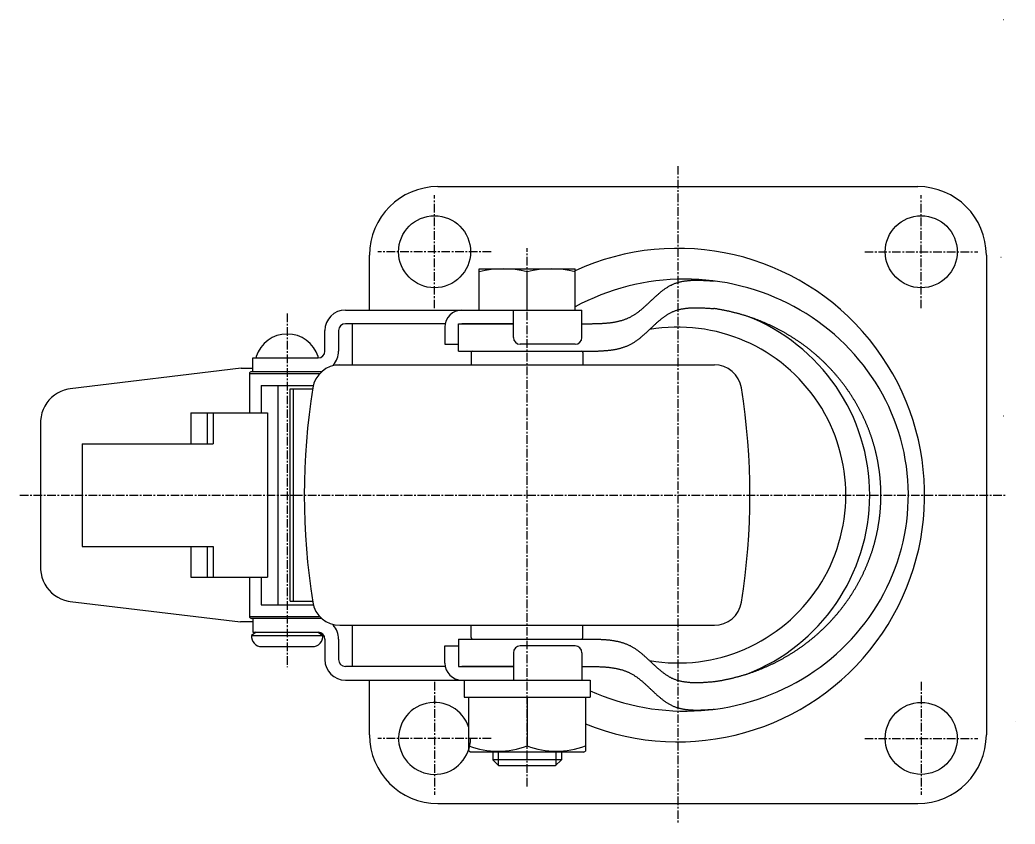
# Model space of a CAD drawing. Extents: x -2859 to -2594, y -90 to 307.
# Drawn here: x -2739.7 to -2594.5, y -90.5 to 26.9 of the extents above; entities that cross this region are included whole.
import ezdxf

# ---------------------------------------------------------------- set-up
doc = ezdxf.new("R2010")
doc.units = 0
doc.linetypes.add('CENTER', pattern=[2, 1.25, -0.25, 0.25, -0.25])
doc.layers.get('0').update_dxf_attribs({"linetype": 'CONTINUOUS'})
doc.layers.add('CENTER', color=1, linetype='CENTER')

msp = doc.modelspace()

# ---------------------------------------------------------------- linework, layer by layer
at = {"color": 7, "linetype": 'CONTINUOUS'}
for p, q in [((-2678.66, 2.55), (-2608.66, 2.55)), ((-2688.66, -15.45), (-2688.66, -7.45)), ((-2598.66, -7.45), (-2598.66, -77.45)), ((-2672.66, -9.45), (-2658.66, -9.45)), ((-2672.66, -9.45), (-2658.66, -9.45)), ((-2672.66, -15.45), (-2672.66, -9.45)), ((-2665.66, -15.45), (-2665.66, -9.89)), ((-2658.66, -15.45), (-2658.66, -9.45)), ((-2692.16, -15.45), (-2657.66, -15.45)), ((-2667.66, -19.45), (-2667.66, -15.45)), ((-2657.66, -19.45), (-2657.66, -15.45)), ((-2695.16, -21.45), (-2695.16, -18.45)), ((-2693.16, -18.45), (-2693.16, -21.45)), ((-2677.61, -17.45), (-2692.16, -17.45)), ((-2691.16, -17.45), (-2691.16, -23.45)), ((-2677.66, -17.95), (-2677.66, -20.45)), ((-2675.66, -17.45), (-2667.66, -17.45)), ((-2675.66, -21.45), (-2675.66, -17.45)), ((-2675.66, -20.45), (-2675.66, -17.95)), ((-2667.66, -17.45), (-2675.16, -17.45)), ((-2657.66, -17.45), (-2657.07, -17.45)), ((-2677.66, -20.45), (-2675.66, -20.45)), ((-2675.66, -21.45), (-2657.07, -21.45)), ((-2673.81, -21.65), (-2673.81, -23.45)), ((-2658.66, -20.45), (-2666.66, -20.45)), ((-2657.51, -21.65), (-2657.51, -23.45)), ((-2705.66, -24.45), (-2705.66, -22.45)), ((-2705.66, -22.45), (-2696.16, -22.45)), ((-2705.16, -22.25), (-2705.16, -22.45)), ((-2696.16, -22.45), (-2696.16, -22.25)), ((-2707.37, -23.95), (-2732.3, -26.94)), ((-2707.37, -23.95), (-2707.36, -23.95)), ((-2707.36, -23.95), (-2705.66, -23.95)), ((-2695.63, -24.45), (-2705.86, -24.45)), ((-2693.59, -23.45), (-2683.16, -23.45)), ((-2692.98, -23.45), (-2638.34, -23.45)), ((-2706.16, -24.75), (-2706.16, -30.45)), ((-2695.94, -24.75), (-2706.16, -24.75)), ((-2704.47, -26.45), (-2704.47, -30.45)), ((-2704.47, -26.45), (-2702.04, -26.45)), ((-2702.04, -26.45), (-2702.04, -58.45)), ((-2702.04, -26.45), (-2696.86, -26.45)), ((-2700.24, -57.95), (-2700.24, -26.95)), ((-2700.24, -26.95), (-2696.95, -26.95)), ((-2699.72, -57.95), (-2699.72, -26.95)), ((-2714.71, -30.45), (-2714.71, -34.95)), ((-2714.71, -30.45), (-2712.34, -30.45)), ((-2712.34, -30.45), (-2712.34, -34.95)), ((-2712.34, -30.45), (-2711.44, -30.45)), ((-2711.44, -30.45), (-2703.53, -30.45)), ((-2711.44, -30.45), (-2711.44, -34.95)), ((-2703.53, -30.45), (-2703.53, -54.45)), ((-2736.65, -31.9), (-2736.65, -53)), ((-2730.55, -34.95), (-2711.44, -34.95)), ((-2730.55, -34.95), (-2730.55, -49.95)), ((-2730.55, -49.95), (-2711.44, -49.95)), ((-2714.71, -49.95), (-2714.71, -54.45)), ((-2712.34, -49.95), (-2712.34, -54.45)), ((-2711.44, -49.95), (-2711.44, -54.45)), ((-2714.71, -54.45), (-2712.34, -54.45)), ((-2712.34, -54.45), (-2711.44, -54.45)), ((-2711.44, -54.45), (-2703.53, -54.45)), ((-2706.16, -54.45), (-2706.16, -60.15)), ((-2704.47, -54.45), (-2704.47, -58.45)), ((-2732.3, -57.97), (-2707.49, -60.94)), ((-2700.24, -57.95), (-2696.95, -57.95)), ((-2704.47, -58.45), (-2702.04, -58.45)), ((-2702.04, -58.45), (-2696.86, -58.45)), ((-2707.48, -60.94), (-2707.49, -60.94)), ((-2705.66, -60.95), (-2707.25, -60.95)), ((-2706.16, -60.15), (-2695.94, -60.15)), ((-2695.63, -60.45), (-2705.86, -60.45)), ((-2705.66, -60.45), (-2705.66, -62.45)), ((-2692.98, -61.45), (-2638.34, -61.45)), ((-2691.16, -61.45), (-2691.16, -67.45)), ((-2673.81, -63.25), (-2673.81, -61.45)), ((-2657.51, -63.25), (-2657.51, -61.45)), ((-2705.16, -62.45), (-2705.86, -62.95)), ((-2705.86, -62.95), (-2695.46, -62.95)), ((-2705.66, -62.45), (-2696.16, -62.45)), ((-2696.16, -62.45), (-2695.46, -62.95)), ((-2695.16, -63.45), (-2695.16, -66.45)), ((-2693.16, -63.45), (-2693.16, -66.45)), ((-2675.66, -63.45), (-2657.07, -63.45)), ((-2675.66, -63.45), (-2675.66, -67.45)), ((-2704.37, -64.55), (-2696.96, -64.55)), ((-2677.66, -64.45), (-2675.66, -64.45)), ((-2677.66, -66.95), (-2677.66, -64.45)), ((-2675.66, -64.45), (-2675.66, -66.95)), ((-2658.66, -64.45), (-2666.66, -64.45)), ((-2667.66, -65.45), (-2667.66, -69.45)), ((-2657.66, -65.45), (-2657.66, -69.45)), ((-2677.61, -67.45), (-2692.16, -67.45)), ((-2675.66, -67.45), (-2667.66, -67.45)), ((-2667.66, -67.45), (-2675.16, -67.45)), ((-2657.66, -67.45), (-2657.07, -67.45)), ((-2692.16, -69.45), (-2656.46, -69.45)), ((-2688.66, -77.45), (-2688.66, -69.45)), ((-2674.86, -69.45), (-2674.86, -71.95)), ((-2656.46, -69.45), (-2656.46, -71.95)), ((-2674.86, -71.95), (-2656.46, -71.95)), ((-2674.16, -79.81), (-2674.16, -71.95)), ((-2665.66, -71.95), (-2665.66, -79.05)), ((-2657.16, -71.95), (-2657.16, -79.81)), ((-2673.91, -79.95), (-2674.16, -79.81)), ((-2657.41, -79.95), (-2657.16, -79.81)), ((-2657.41, -79.95), (-2673.91, -79.95)), ((-2670.66, -79.95), (-2670.66, -81.08)), ((-2660.66, -81.08), (-2670.66, -81.08)), ((-2669.79, -81.95), (-2670.66, -81.08)), ((-2661.54, -81.95), (-2660.66, -81.08)), ((-2660.66, -79.95), (-2660.66, -81.08)), ((-2661.54, -81.95), (-2669.79, -81.95)), ((-2678.66, -87.45), (-2608.66, -87.45))]:
    msp.add_line(p, q, dxfattribs=at)
at = {"color": 3, "linetype": 'CONTINUOUS'}
for p, q in [((-2669.85, -81.89), (-2669.85, -79.95)), ((-2661.48, -79.95), (-2661.48, -81.89))]:
    msp.add_line(p, q, dxfattribs=at)
at = {"color": 7, "linetype": 'CONTINUOUS', "flags": 128}
for points in [[(-2732.3, -26.94), (-2732.67, -27), (-2733.19, -27.13), (-2733.69, -27.32), (-2734.17, -27.56), (-2734.62, -27.86), (-2735.03, -28.2), (-2735.41, -28.59), (-2735.74, -29.01), (-2736.03, -29.47), (-2736.26, -29.96), (-2736.45, -30.47), (-2736.57, -31.01), (-2736.64, -31.55), (-2736.65, -31.9)], [(-2736.65, -53), (-2736.64, -53.37), (-2736.57, -53.91), (-2736.44, -54.44), (-2736.26, -54.96), (-2736.02, -55.45), (-2735.73, -55.91), (-2735.4, -56.34), (-2735.02, -56.72), (-2734.6, -57.06), (-2734.14, -57.36), (-2733.66, -57.6), (-2733.16, -57.79), (-2732.63, -57.92), (-2732.3, -57.97)], [(-2707.25, -60.95), (-2707.28, -60.95), (-2707.31, -60.95), (-2707.33, -60.95), (-2707.36, -60.95), (-2707.39, -60.95), (-2707.42, -60.95), (-2707.45, -60.94), (-2707.48, -60.94)]]:
    msp.add_lwpolyline(points, dxfattribs=at)
at = {"color": 7, "linetype": 'CONTINUOUS'}
msp.add_polyline3d([(-2656.46, -71, 0), (-2655.51, -71.41, 0), (-2654.55, -71.79, 0), (-2653.57, -72.15, 0), (-2652.58, -72.47, 0), (-2651.59, -72.76, 0), (-2650.58, -73.02, 0), (-2649.56, -73.25, 0), (-2648.54, -73.45, 0), (-2647.51, -73.62, 0), (-2646.48, -73.75, 0), (-2645.44, -73.85, 0), (-2644.4, -73.92, 0), (-2643.36, -73.96, 0), (-2642.32, -73.97, 0), (-2641.28, -73.94, 0), (-2640.24, -73.88, 0), (-2639.2, -73.79, 0), (-2638.16, -73.67, 0), (-2637.13, -73.52, 0), (-2636.11, -73.33, 0), (-2635.09, -73.11, 0), (-2634.08, -72.86, 0), (-2633.08, -72.58, 0), (-2632.09, -72.27, 0), (-2631.11, -71.93, 0), (-2630.14, -71.56, 0), (-2629.18, -71.16, 0), (-2628.24, -70.73, 0), (-2627.31, -70.27, 0), (-2626.4, -69.78, 0), (-2625.5, -69.26, 0), (-2624.62, -68.72, 0), (-2623.76, -68.15, 0), (-2622.92, -67.55, 0), (-2622.1, -66.93, 0), (-2621.31, -66.28, 0), (-2620.53, -65.61, 0), (-2619.77, -64.92, 0), (-2619.04, -64.2, 0), (-2618.33, -63.46, 0), (-2617.65, -62.7, 0), (-2617, -61.91, 0), (-2616.36, -61.11, 0), (-2615.76, -60.29, 0), (-2615.19, -59.45, 0), (-2614.64, -58.59, 0), (-2614.12, -57.72, 0), (-2613.63, -56.83, 0), (-2613.17, -55.93, 0), (-2612.74, -55.01, 0), (-2612.34, -54.08, 0), (-2611.97, -53.13, 0), (-2611.63, -52.18, 0), (-2611.32, -51.22, 0), (-2611.05, -50.25, 0), (-2610.81, -49.26, 0), (-2610.6, -48.28, 0), (-2610.42, -47.28, 0), (-2610.28, -46.29, 0), (-2610.17, -45.28, 0), (-2610.09, -44.28, 0), (-2610.05, -43.27, 0), (-2610.04, -42.26, 0), (-2610.06, -41.26, 0), (-2610.12, -40.25, 0), (-2610.21, -39.25, 0), (-2610.33, -38.25, 0), (-2610.48, -37.25, 0), (-2610.67, -36.26, 0), (-2610.89, -35.27, 0), (-2611.15, -34.3, 0), (-2611.43, -33.33, 0), (-2611.75, -32.37, 0), (-2612.1, -31.42, 0), (-2612.48, -30.48, 0), (-2612.89, -29.55, 0), (-2613.34, -28.64, 0), (-2613.81, -27.74, 0), (-2614.31, -26.86, 0), (-2614.84, -25.99, 0), (-2615.4, -25.14, 0), (-2615.98, -24.31, 0), (-2616.6, -23.49, 0), (-2617.24, -22.7, 0), (-2617.9, -21.92, 0), (-2618.6, -21.17, 0), (-2619.31, -20.44, 0), (-2620.05, -19.73, 0), (-2620.82, -19.04, 0), (-2621.6, -18.38, 0), (-2622.41, -17.74, 0), (-2623.24, -17.13, 0), (-2624.08, -16.54, 0), (-2624.95, -15.98, 0), (-2625.84, -15.45, 0), (-2626.74, -14.94, 0), (-2627.66, -14.46, 0), (-2628.59, -14.02, 0), (-2629.54, -13.6, 0), (-2630.5, -13.21, 0), (-2631.47, -12.84, 0), (-2632.46, -12.51, 0), (-2633.45, -12.22, 0), (-2634.46, -11.95, 0), (-2635.47, -11.71, 0), (-2636.49, -11.5, 0), (-2637.52, -11.33, 0), (-2638.55, -11.19, 0), (-2639.59, -11.08, 0), (-2640.62, -11, 0), (-2641.67, -10.95, 0), (-2642.71, -10.94, 0), (-2643.75, -10.96, 0), (-2644.79, -11.01, 0), (-2645.83, -11.09, 0), (-2646.87, -11.2, 0), (-2647.9, -11.35, 0), (-2648.92, -11.53, 0), (-2649.94, -11.74, 0), (-2650.96, -11.98, 0), (-2651.96, -12.25, 0), (-2652.95, -12.56, 0), (-2653.94, -12.89, 0), (-2654.91, -13.25, 0), (-2655.87, -13.65, 0), (-2656.82, -14.07, 0), (-2657.75, -14.52, 0), (-2658.66, -15, 0)], dxfattribs=at)
at = {"color": 7}
for points in [[(-2657.07, -17.45, 0), (-2656.96, -17.45, 0), (-2656.85, -17.45, 0), (-2656.74, -17.45, 0), (-2656.62, -17.45, 0), (-2656.51, -17.45, 0), (-2656.4, -17.45, 0), (-2656.29, -17.45, 0), (-2656.17, -17.45, 0), (-2656.06, -17.44, 0), (-2655.95, -17.44, 0), (-2655.84, -17.44, 0), (-2655.73, -17.44, 0), (-2655.61, -17.44, 0), (-2655.5, -17.43, 0), (-2655.39, -17.43, 0), (-2655.28, -17.43, 0), (-2655.17, -17.42, 0), (-2655.06, -17.42, 0), (-2654.95, -17.41, 0), (-2654.84, -17.41, 0), (-2654.73, -17.4, 0), (-2654.62, -17.39, 0), (-2654.51, -17.39, 0), (-2654.4, -17.38, 0), (-2654.29, -17.37, 0), (-2654.18, -17.36, 0), (-2654.07, -17.35, 0), (-2653.96, -17.34, 0), (-2653.85, -17.33, 0), (-2653.74, -17.32, 0), (-2653.64, -17.31, 0), (-2653.53, -17.3, 0), (-2653.42, -17.28, 0), (-2653.32, -17.27, 0), (-2653.21, -17.25, 0), (-2653.1, -17.24, 0), (-2653, -17.22, 0), (-2652.89, -17.2, 0), (-2652.79, -17.18, 0), (-2652.68, -17.16, 0), (-2652.58, -17.14, 0), (-2652.48, -17.12, 0), (-2652.37, -17.1, 0), (-2652.27, -17.07, 0), (-2652.17, -17.05, 0), (-2652.07, -17.02, 0), (-2651.97, -16.99, 0), (-2651.86, -16.96, 0), (-2651.76, -16.93, 0), (-2651.66, -16.9, 0), (-2651.57, -16.87, 0), (-2651.47, -16.84, 0), (-2651.37, -16.8, 0), (-2651.27, -16.76, 0), (-2651.17, -16.73, 0), (-2651.08, -16.69, 0), (-2650.98, -16.65, 0), (-2650.89, -16.61, 0), (-2650.79, -16.56, 0), (-2650.7, -16.52, 0), (-2650.61, -16.47, 0), (-2650.51, -16.42, 0), (-2650.42, -16.37, 0), (-2650.33, -16.32, 0), (-2650.24, -16.27, 0), (-2650.15, -16.22, 0), (-2650.06, -16.16, 0), (-2649.97, -16.11, 0), (-2649.88, -16.05, 0), (-2649.8, -15.99, 0), (-2649.71, -15.93, 0), (-2649.62, -15.87, 0), (-2649.54, -15.8, 0), (-2649.45, -15.74, 0), (-2649.36, -15.68, 0), (-2649.28, -15.61, 0), (-2649.19, -15.54, 0), (-2649.11, -15.47, 0), (-2649.03, -15.41, 0), (-2648.94, -15.34, 0), (-2648.86, -15.27, 0), (-2648.78, -15.2, 0), (-2648.7, -15.12, 0), (-2648.61, -15.05, 0), (-2648.53, -14.98, 0), (-2648.45, -14.91, 0), (-2648.37, -14.83, 0), (-2648.29, -14.76, 0), (-2648.21, -14.69, 0), (-2648.13, -14.61, 0), (-2648.04, -14.54, 0), (-2647.96, -14.46, 0), (-2647.88, -14.38, 0), (-2647.8, -14.31, 0), (-2647.72, -14.23, 0), (-2647.64, -14.16, 0), (-2647.56, -14.08, 0), (-2647.48, -14.01, 0), (-2647.4, -13.93, 0), (-2647.32, -13.86, 0), (-2647.24, -13.78, 0), (-2647.16, -13.7, 0), (-2647.08, -13.63, 0), (-2647, -13.56, 0), (-2646.92, -13.48, 0), (-2646.84, -13.41, 0), (-2646.76, -13.33, 0), (-2646.67, -13.26, 0), (-2646.59, -13.19, 0), (-2646.51, -13.12, 0), (-2646.43, -13.05, 0), (-2646.35, -12.98, 0), (-2646.26, -12.91, 0), (-2646.18, -12.84, 0), (-2646.1, -12.77, 0), (-2646.01, -12.71, 0), (-2645.93, -12.64, 0), (-2645.85, -12.57, 0), (-2645.76, -12.51, 0), (-2645.68, -12.45, 0), (-2645.59, -12.39, 0), (-2645.5, -12.33, 0), (-2645.42, -12.27, 0), (-2645.33, -12.21, 0), (-2645.24, -12.15, 0), (-2645.15, -12.1, 0), (-2645.07, -12.04, 0), (-2644.98, -11.99, 0), (-2644.89, -11.94, 0), (-2644.8, -11.89, 0), (-2644.7, -11.84, 0), (-2644.61, -11.8, 0), (-2644.52, -11.75, 0), (-2644.43, -11.71, 0), (-2644.33, -11.67, 0), (-2644.24, -11.63, 0), (-2644.14, -11.59, 0), (-2644.05, -11.55, 0), (-2643.95, -11.52, 0), (-2643.85, -11.49, 0), (-2643.76, -11.46, 0), (-2643.66, -11.43, 0), (-2643.56, -11.4, 0), (-2643.46, -11.37, 0), (-2643.36, -11.35, 0), (-2643.26, -11.32, 0), (-2643.16, -11.3, 0), (-2643.06, -11.28, 0), (-2642.95, -11.26, 0), (-2642.85, -11.24, 0), (-2642.75, -11.22, 0), (-2642.64, -11.21, 0), (-2642.54, -11.19, 0), (-2642.43, -11.18, 0), (-2642.33, -11.17, 0), (-2642.22, -11.15, 0), (-2642.12, -11.14, 0), (-2642.01, -11.13, 0), (-2641.9, -11.13, 0), (-2641.8, -11.12, 0), (-2641.69, -11.11, 0), (-2641.58, -11.11, 0), (-2641.47, -11.1, 0), (-2641.36, -11.1, 0), (-2641.25, -11.1, 0), (-2641.15, -11.09, 0), (-2641.04, -11.09, 0), (-2640.93, -11.09, 0), (-2640.82, -11.09, 0), (-2640.71, -11.09, 0), (-2640.59, -11.09, 0), (-2640.48, -11.1, 0), (-2640.37, -11.1, 0), (-2640.26, -11.1, 0), (-2640.15, -11.11, 0), (-2640.04, -11.11, 0), (-2639.92, -11.12, 0), (-2639.81, -11.12, 0), (-2639.7, -11.13, 0), (-2639.59, -11.13, 0), (-2639.47, -11.14, 0), (-2639.36, -11.14, 0), (-2639.25, -11.15, 0), (-2639.14, -11.16, 0), (-2639.02, -11.17, 0), (-2638.91, -11.17, 0), (-2638.8, -11.18, 0), (-2638.68, -11.19, 0), (-2638.57, -11.2, 0), (-2638.46, -11.2, 0), (-2638.34, -11.21, 0)], [(-2657.07, -21.45, 0), (-2656.96, -21.45, 0), (-2656.85, -21.45, 0), (-2656.74, -21.45, 0), (-2656.63, -21.45, 0), (-2656.51, -21.45, 0), (-2656.4, -21.45, 0), (-2656.29, -21.45, 0), (-2656.18, -21.45, 0), (-2656.07, -21.44, 0), (-2655.95, -21.44, 0), (-2655.84, -21.44, 0), (-2655.73, -21.44, 0), (-2655.62, -21.44, 0), (-2655.51, -21.43, 0), (-2655.4, -21.43, 0), (-2655.29, -21.43, 0), (-2655.18, -21.42, 0), (-2655.07, -21.42, 0), (-2654.95, -21.41, 0), (-2654.84, -21.41, 0), (-2654.73, -21.4, 0), (-2654.62, -21.4, 0), (-2654.52, -21.39, 0), (-2654.41, -21.38, 0), (-2654.3, -21.37, 0), (-2654.19, -21.37, 0), (-2654.08, -21.36, 0), (-2653.97, -21.35, 0), (-2653.86, -21.34, 0), (-2653.76, -21.32, 0), (-2653.65, -21.31, 0), (-2653.54, -21.3, 0), (-2653.43, -21.29, 0), (-2653.33, -21.27, 0), (-2653.22, -21.26, 0), (-2653.12, -21.24, 0), (-2653.01, -21.22, 0), (-2652.91, -21.2, 0), (-2652.8, -21.19, 0), (-2652.7, -21.17, 0), (-2652.59, -21.15, 0), (-2652.49, -21.12, 0), (-2652.39, -21.1, 0), (-2652.29, -21.08, 0), (-2652.18, -21.05, 0), (-2652.08, -21.02, 0), (-2651.98, -21, 0), (-2651.88, -20.97, 0), (-2651.78, -20.94, 0), (-2651.68, -20.91, 0), (-2651.58, -20.88, 0), (-2651.49, -20.84, 0), (-2651.39, -20.81, 0), (-2651.29, -20.77, 0), (-2651.19, -20.74, 0), (-2651.1, -20.7, 0), (-2651, -20.66, 0), (-2650.91, -20.61, 0), (-2650.81, -20.57, 0), (-2650.72, -20.53, 0), (-2650.63, -20.48, 0), (-2650.53, -20.43, 0), (-2650.44, -20.39, 0), (-2650.35, -20.34, 0), (-2650.26, -20.28, 0), (-2650.17, -20.23, 0), (-2650.08, -20.18, 0), (-2649.99, -20.12, 0), (-2649.91, -20.06, 0), (-2649.82, -20, 0), (-2649.73, -19.94, 0), (-2649.64, -19.88, 0), (-2649.56, -19.82, 0), (-2649.47, -19.76, 0), (-2649.39, -19.69, 0), (-2649.3, -19.63, 0), (-2649.22, -19.56, 0), (-2649.13, -19.49, 0), (-2649.05, -19.42, 0), (-2648.97, -19.35, 0), (-2648.89, -19.28, 0), (-2648.8, -19.21, 0), (-2648.72, -19.14, 0), (-2648.64, -19.07, 0), (-2648.56, -19, 0), (-2648.48, -18.93, 0), (-2648.39, -18.85, 0), (-2648.31, -18.78, 0), (-2648.23, -18.71, 0), (-2648.15, -18.63, 0), (-2648.07, -18.56, 0), (-2647.99, -18.48, 0), (-2647.91, -18.41, 0), (-2647.83, -18.33, 0), (-2647.75, -18.25, 0), (-2647.67, -18.18, 0), (-2647.59, -18.1, 0), (-2647.51, -18.03, 0), (-2647.43, -17.95, 0), (-2647.35, -17.88, 0), (-2647.27, -17.8, 0), (-2647.19, -17.73, 0), (-2647.11, -17.65, 0), (-2647.03, -17.58, 0), (-2646.95, -17.5, 0), (-2646.87, -17.43, 0), (-2646.79, -17.36, 0), (-2646.71, -17.29, 0), (-2646.63, -17.21, 0), (-2646.54, -17.14, 0), (-2646.46, -17.07, 0), (-2646.38, -17, 0), (-2646.3, -16.93, 0), (-2646.22, -16.86, 0), (-2646.13, -16.8, 0), (-2646.05, -16.73, 0), (-2645.97, -16.66, 0), (-2645.88, -16.6, 0), (-2645.8, -16.53, 0), (-2645.71, -16.47, 0), (-2645.63, -16.41, 0), (-2645.54, -16.35, 0), (-2645.46, -16.29, 0), (-2645.37, -16.23, 0), (-2645.28, -16.17, 0), (-2645.19, -16.12, 0), (-2645.11, -16.06, 0), (-2645.02, -16.01, 0), (-2644.93, -15.96, 0), (-2644.84, -15.91, 0), (-2644.75, -15.86, 0), (-2644.66, -15.82, 0), (-2644.57, -15.77, 0), (-2644.47, -15.73, 0), (-2644.38, -15.69, 0), (-2644.29, -15.65, 0), (-2644.19, -15.61, 0), (-2644.1, -15.57, 0), (-2644, -15.54, 0), (-2643.9, -15.51, 0), (-2643.81, -15.47, 0), (-2643.71, -15.44, 0), (-2643.61, -15.42, 0), (-2643.51, -15.39, 0), (-2643.41, -15.36, 0), (-2643.31, -15.34, 0), (-2643.21, -15.32, 0), (-2643.11, -15.3, 0), (-2643.01, -15.28, 0), (-2642.9, -15.26, 0), (-2642.8, -15.24, 0), (-2642.7, -15.22, 0), (-2642.59, -15.21, 0), (-2642.49, -15.2, 0), (-2642.39, -15.18, 0), (-2642.28, -15.17, 0), (-2642.17, -15.16, 0), (-2642.07, -15.15, 0), (-2641.96, -15.15, 0), (-2641.86, -15.14, 0), (-2641.75, -15.13, 0), (-2641.64, -15.13, 0), (-2641.53, -15.12, 0), (-2641.42, -15.12, 0), (-2641.32, -15.12, 0), (-2641.21, -15.11, 0), (-2641.1, -15.11, 0), (-2640.99, -15.11, 0), (-2640.88, -15.11, 0), (-2640.77, -15.11, 0), (-2640.66, -15.12, 0), (-2640.55, -15.12, 0), (-2640.44, -15.12, 0), (-2640.32, -15.12, 0), (-2640.21, -15.13, 0), (-2640.1, -15.13, 0), (-2639.99, -15.14, 0), (-2639.88, -15.14, 0), (-2639.77, -15.15, 0), (-2639.65, -15.16, 0), (-2639.54, -15.16, 0), (-2639.43, -15.17, 0), (-2639.32, -15.18, 0), (-2639.2, -15.18, 0), (-2639.09, -15.19, 0), (-2638.98, -15.2, 0), (-2638.87, -15.21, 0), (-2638.75, -15.21, 0), (-2638.64, -15.22, 0), (-2638.53, -15.23, 0), (-2638.41, -15.24, 0)], [(-2638.42, -69.67, 0), (-2638.31, -69.65, 0), (-2638.21, -69.64, 0), (-2638.1, -69.62, 0), (-2638, -69.6, 0), (-2637.89, -69.59, 0), (-2637.79, -69.57, 0), (-2637.68, -69.55, 0), (-2637.58, -69.53, 0), (-2637.47, -69.52, 0), (-2637.37, -69.5, 0), (-2637.26, -69.48, 0), (-2637.16, -69.46, 0), (-2637.05, -69.44, 0), (-2636.95, -69.42, 0), (-2636.85, -69.4, 0), (-2636.74, -69.38, 0), (-2636.64, -69.36, 0), (-2636.53, -69.33, 0), (-2636.43, -69.31, 0), (-2636.32, -69.29, 0), (-2636.22, -69.27, 0), (-2636.12, -69.24, 0), (-2636.01, -69.22, 0), (-2635.91, -69.2, 0), (-2635.81, -69.17, 0), (-2635.7, -69.15, 0), (-2635.6, -69.12, 0), (-2635.5, -69.1, 0), (-2635.39, -69.07, 0), (-2635.29, -69.04, 0), (-2635.19, -69.02, 0), (-2635.08, -68.99, 0), (-2634.98, -68.96, 0), (-2634.88, -68.94, 0), (-2634.78, -68.91, 0), (-2634.67, -68.88, 0), (-2634.57, -68.85, 0), (-2634.47, -68.82, 0), (-2634.37, -68.79, 0), (-2634.26, -68.76, 0), (-2634.16, -68.73, 0), (-2634.06, -68.7, 0), (-2633.96, -68.67, 0), (-2633.86, -68.64, 0), (-2633.76, -68.61, 0), (-2633.66, -68.58, 0), (-2633.55, -68.54, 0), (-2633.45, -68.51, 0), (-2633.35, -68.48, 0), (-2633.25, -68.44, 0), (-2633.15, -68.41, 0), (-2633.05, -68.38, 0), (-2632.95, -68.34, 0), (-2632.85, -68.31, 0), (-2632.75, -68.27, 0), (-2632.65, -68.24, 0), (-2632.55, -68.2, 0), (-2632.45, -68.16, 0), (-2632.35, -68.13, 0), (-2632.25, -68.09, 0), (-2632.15, -68.05, 0), (-2632.05, -68.01, 0), (-2631.95, -67.98, 0), (-2631.86, -67.94, 0), (-2631.76, -67.9, 0), (-2631.66, -67.86, 0), (-2631.56, -67.82, 0), (-2631.46, -67.78, 0), (-2631.36, -67.74, 0), (-2631.27, -67.7, 0), (-2631.17, -67.66, 0), (-2631.07, -67.62, 0), (-2630.97, -67.58, 0), (-2630.88, -67.53, 0), (-2630.78, -67.49, 0), (-2630.68, -67.45, 0), (-2630.59, -67.41, 0), (-2630.49, -67.36, 0), (-2630.39, -67.32, 0), (-2630.3, -67.27, 0), (-2630.2, -67.23, 0), (-2630.11, -67.19, 0), (-2630.01, -67.14, 0), (-2629.92, -67.09, 0), (-2629.82, -67.05, 0), (-2629.73, -67, 0), (-2629.63, -66.96, 0), (-2629.54, -66.91, 0), (-2629.44, -66.86, 0), (-2629.35, -66.81, 0), (-2629.25, -66.77, 0), (-2629.16, -66.72, 0), (-2629.06, -66.67, 0), (-2628.97, -66.62, 0), (-2628.88, -66.57, 0), (-2628.78, -66.52, 0), (-2628.69, -66.47, 0), (-2628.6, -66.42, 0), (-2628.51, -66.37, 0), (-2628.41, -66.32, 0), (-2628.32, -66.27, 0), (-2628.23, -66.22, 0), (-2628.14, -66.17, 0), (-2628.05, -66.12, 0), (-2627.95, -66.06, 0), (-2627.86, -66.01, 0), (-2627.77, -65.96, 0), (-2627.68, -65.9, 0), (-2627.59, -65.85, 0), (-2627.5, -65.8, 0), (-2627.41, -65.74, 0), (-2627.32, -65.69, 0), (-2627.23, -65.63, 0), (-2627.14, -65.58, 0), (-2627.05, -65.52, 0), (-2626.96, -65.47, 0), (-2626.87, -65.41, 0), (-2626.79, -65.35, 0), (-2626.7, -65.3, 0), (-2626.61, -65.24, 0), (-2626.52, -65.18, 0), (-2626.43, -65.12, 0), (-2626.35, -65.07, 0), (-2626.26, -65.01, 0), (-2626.17, -64.95, 0), (-2626.08, -64.89, 0), (-2626, -64.83, 0), (-2625.91, -64.77, 0), (-2625.83, -64.71, 0), (-2625.74, -64.65, 0), (-2625.65, -64.59, 0), (-2625.57, -64.53, 0), (-2625.48, -64.47, 0), (-2625.4, -64.41, 0), (-2625.31, -64.34, 0), (-2625.23, -64.28, 0), (-2625.14, -64.22, 0), (-2625.06, -64.16, 0), (-2624.98, -64.09, 0), (-2624.89, -64.03, 0), (-2624.81, -63.97, 0), (-2624.73, -63.9, 0), (-2624.64, -63.84, 0), (-2624.56, -63.77, 0), (-2624.48, -63.71, 0), (-2624.4, -63.64, 0), (-2624.32, -63.58, 0), (-2624.23, -63.51, 0), (-2624.15, -63.45, 0), (-2624.07, -63.38, 0), (-2623.99, -63.32, 0), (-2623.91, -63.25, 0), (-2623.83, -63.18, 0), (-2623.75, -63.11, 0), (-2623.67, -63.05, 0), (-2623.59, -62.98, 0), (-2623.51, -62.91, 0), (-2623.43, -62.84, 0), (-2623.36, -62.77, 0), (-2623.28, -62.7, 0), (-2623.2, -62.63, 0), (-2623.12, -62.56, 0), (-2623.04, -62.49, 0), (-2622.97, -62.42, 0), (-2622.89, -62.35, 0), (-2622.81, -62.28, 0), (-2622.74, -62.21, 0), (-2622.66, -62.14, 0), (-2622.59, -62.07, 0), (-2622.51, -62, 0), (-2622.43, -61.93, 0), (-2622.36, -61.85, 0), (-2622.28, -61.78, 0), (-2622.21, -61.71, 0), (-2622.14, -61.64, 0), (-2622.06, -61.56, 0), (-2621.99, -61.49, 0), (-2621.92, -61.41, 0), (-2621.84, -61.34, 0), (-2621.77, -61.27, 0), (-2621.7, -61.19, 0), (-2621.63, -61.12, 0), (-2621.55, -61.04, 0), (-2621.48, -60.97, 0), (-2621.41, -60.89, 0), (-2621.34, -60.81, 0), (-2621.27, -60.74, 0), (-2621.2, -60.66, 0), (-2621.13, -60.59, 0), (-2621.06, -60.51, 0), (-2620.99, -60.43, 0), (-2620.92, -60.35, 0), (-2620.85, -60.28, 0), (-2620.78, -60.2, 0), (-2620.71, -60.12, 0), (-2620.65, -60.04, 0), (-2620.58, -59.96, 0), (-2620.51, -59.88, 0), (-2620.44, -59.81, 0), (-2620.38, -59.73, 0), (-2620.31, -59.65, 0), (-2620.24, -59.57, 0), (-2620.18, -59.49, 0), (-2620.11, -59.41, 0), (-2620.05, -59.33, 0), (-2619.98, -59.25, 0), (-2619.92, -59.17, 0), (-2619.85, -59.08, 0), (-2619.79, -59, 0), (-2619.73, -58.92, 0), (-2619.66, -58.84, 0), (-2619.6, -58.76, 0), (-2619.54, -58.67, 0), (-2619.48, -58.59, 0), (-2619.41, -58.51, 0), (-2619.35, -58.43, 0), (-2619.29, -58.34, 0), (-2619.23, -58.26, 0), (-2619.17, -58.18, 0), (-2619.11, -58.09, 0), (-2619.05, -58.01, 0), (-2618.99, -57.92, 0), (-2618.93, -57.84, 0), (-2618.87, -57.76, 0), (-2618.81, -57.67, 0), (-2618.75, -57.59, 0), (-2618.69, -57.5, 0), (-2618.64, -57.42, 0), (-2618.58, -57.33, 0), (-2618.52, -57.24, 0), (-2618.47, -57.16, 0), (-2618.41, -57.07, 0), (-2618.35, -56.98, 0), (-2618.3, -56.9, 0), (-2618.24, -56.81, 0), (-2618.19, -56.72, 0), (-2618.13, -56.64, 0), (-2618.08, -56.55, 0), (-2618.02, -56.46, 0), (-2617.97, -56.37, 0), (-2617.92, -56.29, 0), (-2617.86, -56.2, 0), (-2617.81, -56.11, 0), (-2617.76, -56.02, 0), (-2617.71, -55.93, 0), (-2617.65, -55.84, 0), (-2617.6, -55.75, 0), (-2617.55, -55.67, 0), (-2617.5, -55.58, 0), (-2617.45, -55.49, 0), (-2617.4, -55.4, 0), (-2617.35, -55.31, 0), (-2617.3, -55.22, 0), (-2617.25, -55.13, 0), (-2617.2, -55.04, 0), (-2617.16, -54.95, 0), (-2617.11, -54.85, 0), (-2617.06, -54.76, 0), (-2617.01, -54.67, 0), (-2616.97, -54.58, 0), (-2616.92, -54.49, 0), (-2616.87, -54.4, 0), (-2616.83, -54.31, 0), (-2616.78, -54.21, 0), (-2616.74, -54.12, 0), (-2616.69, -54.03, 0), (-2616.65, -53.94, 0), (-2616.6, -53.84, 0), (-2616.56, -53.75, 0), (-2616.52, -53.66, 0), (-2616.47, -53.57, 0), (-2616.43, -53.47, 0), (-2616.39, -53.38, 0), (-2616.35, -53.29, 0), (-2616.31, -53.19, 0), (-2616.27, -53.1, 0), (-2616.22, -53, 0), (-2616.18, -52.91, 0), (-2616.14, -52.82, 0), (-2616.1, -52.72, 0), (-2616.07, -52.63, 0), (-2616.03, -52.53, 0), (-2615.99, -52.44, 0), (-2615.95, -52.34, 0), (-2615.91, -52.25, 0), (-2615.87, -52.15, 0), (-2615.84, -52.06, 0), (-2615.8, -51.96, 0), (-2615.76, -51.87, 0), (-2615.73, -51.77, 0), (-2615.69, -51.68, 0), (-2615.66, -51.58, 0), (-2615.62, -51.48, 0), (-2615.59, -51.39, 0), (-2615.55, -51.29, 0), (-2615.52, -51.2, 0), (-2615.49, -51.1, 0), (-2615.45, -51, 0), (-2615.42, -50.91, 0), (-2615.39, -50.81, 0), (-2615.36, -50.71, 0), (-2615.32, -50.61, 0), (-2615.29, -50.52, 0), (-2615.26, -50.42, 0), (-2615.23, -50.32, 0), (-2615.2, -50.22, 0), (-2615.17, -50.13, 0), (-2615.14, -50.03, 0), (-2615.11, -49.93, 0), (-2615.09, -49.83, 0), (-2615.06, -49.74, 0), (-2615.03, -49.64, 0), (-2615, -49.54, 0), (-2614.98, -49.44, 0), (-2614.95, -49.34, 0), (-2614.92, -49.24, 0), (-2614.9, -49.15, 0), (-2614.87, -49.05, 0), (-2614.85, -48.95, 0), (-2614.82, -48.85, 0), (-2614.8, -48.75, 0), (-2614.77, -48.65, 0), (-2614.75, -48.55, 0), (-2614.73, -48.45, 0), (-2614.7, -48.35, 0), (-2614.68, -48.25, 0), (-2614.66, -48.16, 0), (-2614.64, -48.06, 0), (-2614.62, -47.96, 0), (-2614.59, -47.86, 0), (-2614.57, -47.76, 0), (-2614.55, -47.66, 0), (-2614.53, -47.56, 0), (-2614.51, -47.46, 0), (-2614.5, -47.36, 0), (-2614.48, -47.26, 0), (-2614.46, -47.16, 0), (-2614.44, -47.06, 0), (-2614.42, -46.96, 0), (-2614.41, -46.86, 0), (-2614.39, -46.76, 0), (-2614.37, -46.66, 0), (-2614.36, -46.56, 0), (-2614.34, -46.45, 0), (-2614.33, -46.35, 0), (-2614.31, -46.25, 0), (-2614.3, -46.15, 0), (-2614.28, -46.05, 0), (-2614.27, -45.95, 0), (-2614.26, -45.85, 0), (-2614.24, -45.75, 0), (-2614.23, -45.65, 0), (-2614.22, -45.55, 0), (-2614.21, -45.45, 0), (-2614.2, -45.35, 0), (-2614.19, -45.24, 0), (-2614.17, -45.14, 0), (-2614.16, -45.04, 0), (-2614.15, -44.94, 0), (-2614.15, -44.84, 0), (-2614.14, -44.74, 0), (-2614.13, -44.64, 0), (-2614.12, -44.54, 0), (-2614.11, -44.44, 0), (-2614.1, -44.33, 0), (-2614.1, -44.23, 0), (-2614.09, -44.13, 0), (-2614.08, -44.03, 0), (-2614.08, -43.93, 0), (-2614.07, -43.83, 0), (-2614.07, -43.73, 0), (-2614.06, -43.62, 0), (-2614.06, -43.52, 0), (-2614.06, -43.42, 0), (-2614.05, -43.32, 0), (-2614.05, -43.22, 0), (-2614.05, -43.12, 0), (-2614.04, -43.01, 0), (-2614.04, -42.91, 0), (-2614.04, -42.81, 0), (-2614.04, -42.71, 0), (-2614.04, -42.61, 0), (-2614.04, -42.51, 0), (-2614.04, -42.4, 0), (-2614.04, -42.3, 0), (-2614.04, -42.2, 0), (-2614.04, -42.1, 0), (-2614.04, -42, 0), (-2614.04, -41.9, 0), (-2614.05, -41.8, 0), (-2614.05, -41.69, 0), (-2614.05, -41.59, 0), (-2614.06, -41.49, 0), (-2614.06, -41.39, 0), (-2614.06, -41.29, 0), (-2614.07, -41.19, 0), (-2614.07, -41.08, 0), (-2614.08, -40.98, 0), (-2614.08, -40.88, 0), (-2614.09, -40.78, 0), (-2614.1, -40.68, 0), (-2614.1, -40.58, 0), (-2614.11, -40.48, 0), (-2614.12, -40.37, 0), (-2614.13, -40.27, 0), (-2614.14, -40.17, 0), (-2614.15, -40.07, 0), (-2614.15, -39.97, 0), (-2614.16, -39.87, 0), (-2614.17, -39.77, 0), (-2614.18, -39.67, 0), (-2614.2, -39.57, 0), (-2614.21, -39.46, 0), (-2614.22, -39.36, 0), (-2614.23, -39.26, 0), (-2614.24, -39.16, 0), (-2614.26, -39.06, 0), (-2614.27, -38.96, 0), (-2614.28, -38.86, 0), (-2614.3, -38.76, 0), (-2614.31, -38.66, 0), (-2614.33, -38.56, 0), (-2614.34, -38.46, 0), (-2614.36, -38.36, 0), (-2614.37, -38.26, 0), (-2614.39, -38.15, 0), (-2614.41, -38.05, 0), (-2614.42, -37.95, 0), (-2614.44, -37.85, 0), (-2614.46, -37.75, 0), (-2614.48, -37.65, 0), (-2614.49, -37.55, 0), (-2614.51, -37.45, 0), (-2614.53, -37.35, 0), (-2614.55, -37.25, 0), (-2614.57, -37.15, 0), (-2614.59, -37.05, 0), (-2614.61, -36.95, 0), (-2614.64, -36.86, 0), (-2614.66, -36.76, 0), (-2614.68, -36.66, 0), (-2614.7, -36.56, 0), (-2614.72, -36.46, 0), (-2614.75, -36.36, 0), (-2614.77, -36.26, 0), (-2614.8, -36.16, 0), (-2614.82, -36.06, 0), (-2614.84, -35.96, 0), (-2614.87, -35.86, 0), (-2614.9, -35.77, 0), (-2614.92, -35.67, 0), (-2614.95, -35.57, 0), (-2614.97, -35.47, 0), (-2615, -35.37, 0), (-2615.03, -35.27, 0), (-2615.06, -35.18, 0), (-2615.08, -35.08, 0), (-2615.11, -34.98, 0), (-2615.14, -34.88, 0), (-2615.17, -34.78, 0), (-2615.2, -34.69, 0), (-2615.23, -34.59, 0), (-2615.26, -34.49, 0), (-2615.29, -34.39, 0), (-2615.32, -34.3, 0), (-2615.35, -34.2, 0), (-2615.39, -34.1, 0), (-2615.42, -34.01, 0), (-2615.45, -33.91, 0), (-2615.48, -33.81, 0), (-2615.52, -33.72, 0), (-2615.55, -33.62, 0), (-2615.59, -33.52, 0), (-2615.62, -33.43, 0), (-2615.66, -33.33, 0), (-2615.69, -33.24, 0), (-2615.73, -33.14, 0), (-2615.76, -33.04, 0), (-2615.8, -32.95, 0), (-2615.84, -32.85, 0), (-2615.87, -32.76, 0), (-2615.91, -32.66, 0), (-2615.95, -32.57, 0), (-2615.99, -32.47, 0), (-2616.02, -32.38, 0), (-2616.06, -32.28, 0), (-2616.1, -32.19, 0), (-2616.14, -32.09, 0), (-2616.18, -32, 0), (-2616.22, -31.91, 0), (-2616.26, -31.81, 0), (-2616.3, -31.72, 0), (-2616.35, -31.62, 0), (-2616.39, -31.53, 0), (-2616.43, -31.44, 0), (-2616.47, -31.34, 0), (-2616.52, -31.25, 0), (-2616.56, -31.16, 0), (-2616.6, -31.07, 0), (-2616.65, -30.97, 0), (-2616.69, -30.88, 0), (-2616.74, -30.79, 0), (-2616.78, -30.7, 0), (-2616.83, -30.6, 0), (-2616.87, -30.51, 0), (-2616.92, -30.42, 0), (-2616.96, -30.33, 0), (-2617.01, -30.24, 0), (-2617.06, -30.15, 0), (-2617.11, -30.06, 0), (-2617.15, -29.97, 0), (-2617.2, -29.87, 0), (-2617.25, -29.78, 0), (-2617.3, -29.69, 0), (-2617.35, -29.6, 0), (-2617.4, -29.51, 0), (-2617.45, -29.42, 0), (-2617.5, -29.33, 0), (-2617.55, -29.25, 0), (-2617.6, -29.16, 0), (-2617.65, -29.07, 0), (-2617.7, -28.98, 0), (-2617.76, -28.89, 0), (-2617.81, -28.8, 0), (-2617.86, -28.71, 0), (-2617.91, -28.62, 0), (-2617.97, -28.54, 0), (-2618.02, -28.45, 0), (-2618.07, -28.36, 0), (-2618.13, -28.27, 0), (-2618.18, -28.19, 0), (-2618.24, -28.1, 0), (-2618.29, -28.01, 0), (-2618.35, -27.93, 0), (-2618.41, -27.84, 0), (-2618.46, -27.75, 0), (-2618.52, -27.67, 0), (-2618.58, -27.58, 0), (-2618.63, -27.5, 0), (-2618.69, -27.41, 0), (-2618.75, -27.32, 0), (-2618.81, -27.24, 0), (-2618.87, -27.15, 0), (-2618.93, -27.07, 0), (-2618.99, -26.99, 0), (-2619.05, -26.9, 0), (-2619.11, -26.82, 0), (-2619.17, -26.73, 0), (-2619.23, -26.65, 0), (-2619.29, -26.57, 0), (-2619.35, -26.48, 0), (-2619.41, -26.4, 0), (-2619.47, -26.32, 0), (-2619.54, -26.24, 0), (-2619.6, -26.15, 0), (-2619.66, -26.07, 0), (-2619.72, -25.99, 0), (-2619.79, -25.91, 0), (-2619.85, -25.83, 0), (-2619.92, -25.75, 0), (-2619.98, -25.66, 0), (-2620.05, -25.58, 0), (-2620.11, -25.5, 0), (-2620.18, -25.42, 0), (-2620.24, -25.34, 0), (-2620.31, -25.26, 0), (-2620.37, -25.18, 0), (-2620.44, -25.1, 0), (-2620.51, -25.03, 0), (-2620.58, -24.95, 0), (-2620.64, -24.87, 0), (-2620.71, -24.79, 0), (-2620.78, -24.71, 0), (-2620.85, -24.63, 0), (-2620.92, -24.56, 0), (-2620.99, -24.48, 0), (-2621.06, -24.4, 0), (-2621.12, -24.32, 0), (-2621.19, -24.25, 0), (-2621.27, -24.17, 0), (-2621.34, -24.1, 0), (-2621.41, -24.02, 0), (-2621.48, -23.94, 0), (-2621.55, -23.87, 0), (-2621.62, -23.79, 0), (-2621.69, -23.72, 0), (-2621.77, -23.64, 0), (-2621.84, -23.57, 0), (-2621.91, -23.49, 0), (-2621.98, -23.42, 0), (-2622.06, -23.35, 0), (-2622.13, -23.27, 0), (-2622.21, -23.2, 0), (-2622.28, -23.13, 0), (-2622.36, -23.06, 0), (-2622.43, -22.98, 0), (-2622.51, -22.91, 0), (-2622.58, -22.84, 0), (-2622.66, -22.77, 0), (-2622.73, -22.7, 0), (-2622.81, -22.63, 0), (-2622.89, -22.55, 0), (-2622.96, -22.48, 0), (-2623.04, -22.41, 0), (-2623.12, -22.34, 0), (-2623.2, -22.27, 0), (-2623.27, -22.21, 0), (-2623.35, -22.14, 0), (-2623.43, -22.07, 0), (-2623.51, -22, 0), (-2623.59, -21.93, 0), (-2623.67, -21.86, 0), (-2623.75, -21.8, 0), (-2623.83, -21.73, 0), (-2623.91, -21.66, 0), (-2623.99, -21.59, 0), (-2624.07, -21.53, 0), (-2624.15, -21.46, 0), (-2624.23, -21.4, 0), (-2624.31, -21.33, 0), (-2624.39, -21.26, 0), (-2624.48, -21.2, 0), (-2624.56, -21.13, 0), (-2624.64, -21.07, 0), (-2624.72, -21.01, 0), (-2624.81, -20.94, 0), (-2624.89, -20.88, 0), (-2624.97, -20.82, 0), (-2625.06, -20.75, 0), (-2625.14, -20.69, 0), (-2625.22, -20.63, 0), (-2625.31, -20.57, 0), (-2625.39, -20.5, 0), (-2625.48, -20.44, 0), (-2625.56, -20.38, 0), (-2625.65, -20.32, 0), (-2625.74, -20.26, 0), (-2625.82, -20.2, 0), (-2625.91, -20.14, 0), (-2625.99, -20.08, 0), (-2626.08, -20.02, 0), (-2626.17, -19.96, 0), (-2626.25, -19.9, 0), (-2626.34, -19.84, 0), (-2626.43, -19.79, 0), (-2626.52, -19.73, 0), (-2626.6, -19.67, 0), (-2626.69, -19.61, 0), (-2626.78, -19.56, 0), (-2626.87, -19.5, 0), (-2626.96, -19.44, 0), (-2627.05, -19.39, 0), (-2627.14, -19.33, 0), (-2627.23, -19.28, 0), (-2627.32, -19.22, 0), (-2627.41, -19.17, 0), (-2627.5, -19.11, 0), (-2627.59, -19.06, 0), (-2627.68, -19, 0), (-2627.77, -18.95, 0), (-2627.86, -18.9, 0), (-2627.95, -18.85, 0), (-2628.04, -18.79, 0), (-2628.13, -18.74, 0), (-2628.22, -18.69, 0), (-2628.32, -18.64, 0), (-2628.41, -18.59, 0), (-2628.5, -18.54, 0), (-2628.59, -18.48, 0), (-2628.69, -18.43, 0), (-2628.78, -18.39, 0), (-2628.87, -18.34, 0), (-2628.97, -18.29, 0), (-2629.06, -18.24, 0), (-2629.15, -18.19, 0), (-2629.25, -18.14, 0), (-2629.34, -18.09, 0), (-2629.44, -18.05, 0), (-2629.53, -18, 0), (-2629.63, -17.95, 0), (-2629.72, -17.91, 0), (-2629.82, -17.86, 0), (-2629.91, -17.81, 0), (-2630.01, -17.77, 0), (-2630.1, -17.72, 0), (-2630.2, -17.68, 0), (-2630.29, -17.63, 0), (-2630.39, -17.59, 0), (-2630.49, -17.55, 0), (-2630.58, -17.5, 0), (-2630.68, -17.46, 0), (-2630.78, -17.42, 0), (-2630.87, -17.37, 0), (-2630.97, -17.33, 0), (-2631.07, -17.29, 0), (-2631.16, -17.25, 0), (-2631.26, -17.21, 0), (-2631.36, -17.17, 0), (-2631.46, -17.13, 0), (-2631.56, -17.09, 0), (-2631.65, -17.05, 0), (-2631.75, -17.01, 0), (-2631.85, -16.97, 0), (-2631.95, -16.93, 0), (-2632.05, -16.89, 0), (-2632.15, -16.86, 0), (-2632.25, -16.82, 0), (-2632.35, -16.78, 0), (-2632.45, -16.75, 0), (-2632.55, -16.71, 0), (-2632.65, -16.67, 0), (-2632.75, -16.64, 0), (-2632.85, -16.6, 0), (-2632.95, -16.57, 0), (-2633.05, -16.53, 0), (-2633.15, -16.5, 0), (-2633.25, -16.46, 0), (-2633.35, -16.43, 0), (-2633.45, -16.4, 0), (-2633.55, -16.37, 0), (-2633.65, -16.33, 0), (-2633.75, -16.3, 0), (-2633.85, -16.27, 0), (-2633.95, -16.24, 0), (-2634.06, -16.21, 0), (-2634.16, -16.18, 0), (-2634.26, -16.15, 0), (-2634.36, -16.12, 0), (-2634.46, -16.09, 0), (-2634.57, -16.06, 0), (-2634.67, -16.03, 0), (-2634.77, -16, 0), (-2634.87, -15.97, 0), (-2634.98, -15.94, 0), (-2635.08, -15.92, 0), (-2635.18, -15.89, 0), (-2635.28, -15.86, 0), (-2635.39, -15.84, 0), (-2635.49, -15.81, 0), (-2635.59, -15.79, 0), (-2635.7, -15.76, 0), (-2635.8, -15.74, 0), (-2635.9, -15.71, 0), (-2636.01, -15.69, 0), (-2636.11, -15.66, 0), (-2636.22, -15.64, 0), (-2636.32, -15.62, 0), (-2636.42, -15.6, 0), (-2636.53, -15.57, 0), (-2636.63, -15.55, 0), (-2636.74, -15.53, 0), (-2636.84, -15.51, 0), (-2636.94, -15.49, 0), (-2637.05, -15.47, 0), (-2637.15, -15.45, 0), (-2637.26, -15.43, 0), (-2637.36, -15.41, 0), (-2637.47, -15.39, 0), (-2637.57, -15.37, 0), (-2637.68, -15.35, 0), (-2637.78, -15.34, 0), (-2637.89, -15.32, 0), (-2637.99, -15.3, 0), (-2638.1, -15.29, 0), (-2638.2, -15.27, 0), (-2638.31, -15.25, 0), (-2638.41, -15.24, 0)], [(-2657.07, -63.45, 0), (-2656.96, -63.45, 0), (-2656.85, -63.45, 0), (-2656.74, -63.45, 0), (-2656.63, -63.46, 0), (-2656.51, -63.46, 0), (-2656.4, -63.46, 0), (-2656.29, -63.46, 0), (-2656.18, -63.46, 0), (-2656.07, -63.46, 0), (-2655.95, -63.46, 0), (-2655.84, -63.47, 0), (-2655.73, -63.47, 0), (-2655.62, -63.47, 0), (-2655.51, -63.47, 0), (-2655.4, -63.48, 0), (-2655.29, -63.48, 0), (-2655.18, -63.48, 0), (-2655.07, -63.49, 0), (-2654.95, -63.49, 0), (-2654.84, -63.5, 0), (-2654.73, -63.5, 0), (-2654.62, -63.51, 0), (-2654.52, -63.52, 0), (-2654.41, -63.52, 0), (-2654.3, -63.53, 0), (-2654.19, -63.54, 0), (-2654.08, -63.55, 0), (-2653.97, -63.56, 0), (-2653.86, -63.57, 0), (-2653.76, -63.58, 0), (-2653.65, -63.59, 0), (-2653.54, -63.61, 0), (-2653.43, -63.62, 0), (-2653.33, -63.64, 0), (-2653.22, -63.65, 0), (-2653.12, -63.67, 0), (-2653.01, -63.68, 0), (-2652.91, -63.7, 0), (-2652.8, -63.72, 0), (-2652.7, -63.74, 0), (-2652.59, -63.76, 0), (-2652.49, -63.78, 0), (-2652.39, -63.81, 0), (-2652.29, -63.83, 0), (-2652.18, -63.86, 0), (-2652.08, -63.88, 0), (-2651.98, -63.91, 0), (-2651.88, -63.94, 0), (-2651.78, -63.97, 0), (-2651.68, -64, 0), (-2651.58, -64.03, 0), (-2651.49, -64.06, 0), (-2651.39, -64.1, 0), (-2651.29, -64.13, 0), (-2651.19, -64.17, 0), (-2651.1, -64.21, 0), (-2651, -64.25, 0), (-2650.91, -64.29, 0), (-2650.81, -64.33, 0), (-2650.72, -64.38, 0), (-2650.63, -64.42, 0), (-2650.53, -64.47, 0), (-2650.44, -64.52, 0), (-2650.35, -64.57, 0), (-2650.26, -64.62, 0), (-2650.17, -64.68, 0), (-2650.08, -64.73, 0), (-2649.99, -64.79, 0), (-2649.91, -64.85, 0), (-2649.82, -64.9, 0), (-2649.73, -64.96, 0), (-2649.64, -65.03, 0), (-2649.56, -65.09, 0), (-2649.47, -65.15, 0), (-2649.39, -65.22, 0), (-2649.3, -65.28, 0), (-2649.22, -65.35, 0), (-2649.13, -65.41, 0), (-2649.05, -65.48, 0), (-2648.97, -65.55, 0), (-2648.89, -65.62, 0), (-2648.8, -65.69, 0), (-2648.72, -65.76, 0), (-2648.64, -65.83, 0), (-2648.56, -65.91, 0), (-2648.48, -65.98, 0), (-2648.39, -66.05, 0), (-2648.31, -66.13, 0), (-2648.23, -66.2, 0), (-2648.15, -66.28, 0), (-2648.07, -66.35, 0), (-2647.99, -66.43, 0), (-2647.91, -66.5, 0), (-2647.83, -66.58, 0), (-2647.75, -66.65, 0), (-2647.67, -66.73, 0), (-2647.59, -66.8, 0), (-2647.51, -66.88, 0), (-2647.43, -66.95, 0), (-2647.35, -67.03, 0), (-2647.27, -67.1, 0), (-2647.19, -67.18, 0), (-2647.11, -67.25, 0), (-2647.03, -67.33, 0), (-2646.95, -67.4, 0), (-2646.87, -67.48, 0), (-2646.79, -67.55, 0), (-2646.71, -67.62, 0), (-2646.63, -67.69, 0), (-2646.54, -67.76, 0), (-2646.46, -67.83, 0), (-2646.38, -67.91, 0), (-2646.3, -67.97, 0), (-2646.22, -68.04, 0), (-2646.13, -68.11, 0), (-2646.05, -68.18, 0), (-2645.97, -68.24, 0), (-2645.88, -68.31, 0), (-2645.8, -68.37, 0), (-2645.71, -68.44, 0), (-2645.63, -68.5, 0), (-2645.54, -68.56, 0), (-2645.46, -68.62, 0), (-2645.37, -68.68, 0), (-2645.28, -68.73, 0), (-2645.19, -68.79, 0), (-2645.11, -68.84, 0), (-2645.02, -68.89, 0), (-2644.93, -68.95, 0), (-2644.84, -69, 0), (-2644.75, -69.04, 0), (-2644.66, -69.09, 0), (-2644.57, -69.14, 0), (-2644.47, -69.18, 0), (-2644.38, -69.22, 0), (-2644.29, -69.26, 0), (-2644.19, -69.3, 0), (-2644.1, -69.33, 0), (-2644, -69.37, 0), (-2643.9, -69.4, 0), (-2643.81, -69.43, 0), (-2643.71, -69.46, 0), (-2643.61, -69.49, 0), (-2643.51, -69.52, 0), (-2643.41, -69.54, 0), (-2643.31, -69.57, 0), (-2643.21, -69.59, 0), (-2643.11, -69.61, 0), (-2643.01, -69.63, 0), (-2642.9, -69.65, 0), (-2642.8, -69.67, 0), (-2642.7, -69.68, 0), (-2642.59, -69.7, 0), (-2642.49, -69.71, 0), (-2642.39, -69.72, 0), (-2642.28, -69.73, 0), (-2642.17, -69.74, 0), (-2642.07, -69.75, 0), (-2641.96, -69.76, 0), (-2641.86, -69.77, 0), (-2641.75, -69.77, 0), (-2641.64, -69.78, 0), (-2641.53, -69.78, 0), (-2641.42, -69.79, 0), (-2641.32, -69.79, 0), (-2641.21, -69.79, 0), (-2641.1, -69.79, 0), (-2640.99, -69.79, 0), (-2640.88, -69.79, 0), (-2640.77, -69.79, 0), (-2640.66, -69.79, 0), (-2640.55, -69.79, 0), (-2640.44, -69.78, 0), (-2640.32, -69.78, 0), (-2640.21, -69.78, 0), (-2640.1, -69.77, 0), (-2639.99, -69.77, 0), (-2639.88, -69.76, 0), (-2639.77, -69.76, 0), (-2639.65, -69.75, 0), (-2639.54, -69.74, 0), (-2639.43, -69.74, 0), (-2639.32, -69.73, 0), (-2639.2, -69.72, 0), (-2639.09, -69.72, 0), (-2638.98, -69.71, 0), (-2638.87, -69.7, 0), (-2638.75, -69.69, 0), (-2638.64, -69.68, 0), (-2638.53, -69.67, 0), (-2638.41, -69.67, 0)], [(-2657.07, -67.45, 0), (-2656.96, -67.45, 0), (-2656.85, -67.45, 0), (-2656.74, -67.46, 0), (-2656.62, -67.46, 0), (-2656.51, -67.46, 0), (-2656.4, -67.46, 0), (-2656.29, -67.46, 0), (-2656.17, -67.46, 0), (-2656.06, -67.46, 0), (-2655.95, -67.46, 0), (-2655.84, -67.47, 0), (-2655.73, -67.47, 0), (-2655.61, -67.47, 0), (-2655.5, -67.47, 0), (-2655.39, -67.48, 0), (-2655.28, -67.48, 0), (-2655.17, -67.48, 0), (-2655.06, -67.49, 0), (-2654.95, -67.49, 0), (-2654.84, -67.5, 0), (-2654.73, -67.51, 0), (-2654.62, -67.51, 0), (-2654.51, -67.52, 0), (-2654.4, -67.53, 0), (-2654.29, -67.53, 0), (-2654.18, -67.54, 0), (-2654.07, -67.55, 0), (-2653.96, -67.56, 0), (-2653.85, -67.57, 0), (-2653.74, -67.58, 0), (-2653.64, -67.6, 0), (-2653.53, -67.61, 0), (-2653.42, -67.62, 0), (-2653.32, -67.64, 0), (-2653.21, -67.65, 0), (-2653.1, -67.67, 0), (-2653, -67.69, 0), (-2652.89, -67.71, 0), (-2652.79, -67.72, 0), (-2652.68, -67.74, 0), (-2652.58, -67.77, 0), (-2652.48, -67.79, 0), (-2652.37, -67.81, 0), (-2652.27, -67.84, 0), (-2652.17, -67.86, 0), (-2652.07, -67.89, 0), (-2651.97, -67.91, 0), (-2651.86, -67.94, 0), (-2651.76, -67.97, 0), (-2651.66, -68, 0), (-2651.57, -68.04, 0), (-2651.47, -68.07, 0), (-2651.37, -68.11, 0), (-2651.27, -68.14, 0), (-2651.17, -68.18, 0), (-2651.08, -68.22, 0), (-2650.98, -68.26, 0), (-2650.89, -68.3, 0), (-2650.79, -68.34, 0), (-2650.7, -68.39, 0), (-2650.61, -68.44, 0), (-2650.51, -68.48, 0), (-2650.42, -68.53, 0), (-2650.33, -68.58, 0), (-2650.24, -68.64, 0), (-2650.15, -68.69, 0), (-2650.06, -68.74, 0), (-2649.97, -68.8, 0), (-2649.88, -68.86, 0), (-2649.8, -68.92, 0), (-2649.71, -68.98, 0), (-2649.62, -69.04, 0), (-2649.54, -69.1, 0), (-2649.45, -69.17, 0), (-2649.36, -69.23, 0), (-2649.28, -69.3, 0), (-2649.19, -69.36, 0), (-2649.11, -69.43, 0), (-2649.03, -69.5, 0), (-2648.94, -69.57, 0), (-2648.86, -69.64, 0), (-2648.78, -69.71, 0), (-2648.7, -69.78, 0), (-2648.61, -69.85, 0), (-2648.53, -69.93, 0), (-2648.45, -70, 0), (-2648.37, -70.07, 0), (-2648.29, -70.15, 0), (-2648.21, -70.22, 0), (-2648.13, -70.3, 0), (-2648.04, -70.37, 0), (-2647.96, -70.45, 0), (-2647.88, -70.52, 0), (-2647.8, -70.6, 0), (-2647.72, -70.67, 0), (-2647.64, -70.75, 0), (-2647.56, -70.82, 0), (-2647.48, -70.9, 0), (-2647.4, -70.98, 0), (-2647.32, -71.05, 0), (-2647.24, -71.13, 0), (-2647.16, -71.2, 0), (-2647.08, -71.28, 0), (-2647, -71.35, 0), (-2646.92, -71.42, 0), (-2646.84, -71.5, 0), (-2646.76, -71.57, 0), (-2646.67, -71.64, 0), (-2646.59, -71.72, 0), (-2646.51, -71.79, 0), (-2646.43, -71.86, 0), (-2646.35, -71.93, 0), (-2646.26, -72, 0), (-2646.18, -72.07, 0), (-2646.1, -72.13, 0), (-2646.01, -72.2, 0), (-2645.93, -72.27, 0), (-2645.85, -72.33, 0), (-2645.76, -72.4, 0), (-2645.68, -72.46, 0), (-2645.59, -72.52, 0), (-2645.5, -72.58, 0), (-2645.42, -72.64, 0), (-2645.33, -72.7, 0), (-2645.24, -72.75, 0), (-2645.15, -72.81, 0), (-2645.07, -72.86, 0), (-2644.98, -72.92, 0), (-2644.89, -72.97, 0), (-2644.8, -73.02, 0), (-2644.7, -73.06, 0), (-2644.61, -73.11, 0), (-2644.52, -73.16, 0), (-2644.43, -73.2, 0), (-2644.33, -73.24, 0), (-2644.24, -73.28, 0), (-2644.14, -73.32, 0), (-2644.05, -73.35, 0), (-2643.95, -73.39, 0), (-2643.85, -73.42, 0), (-2643.76, -73.45, 0), (-2643.66, -73.48, 0), (-2643.56, -73.51, 0), (-2643.46, -73.54, 0), (-2643.36, -73.56, 0), (-2643.26, -73.58, 0), (-2643.16, -73.61, 0), (-2643.06, -73.63, 0), (-2642.95, -73.65, 0), (-2642.85, -73.67, 0), (-2642.75, -73.68, 0), (-2642.64, -73.7, 0), (-2642.54, -73.71, 0), (-2642.43, -73.73, 0), (-2642.33, -73.74, 0), (-2642.22, -73.75, 0), (-2642.12, -73.76, 0), (-2642.01, -73.77, 0), (-2641.9, -73.78, 0), (-2641.8, -73.79, 0), (-2641.69, -73.79, 0), (-2641.58, -73.8, 0), (-2641.47, -73.8, 0), (-2641.36, -73.81, 0), (-2641.25, -73.81, 0), (-2641.15, -73.81, 0), (-2641.04, -73.81, 0), (-2640.93, -73.81, 0), (-2640.82, -73.81, 0), (-2640.71, -73.81, 0), (-2640.59, -73.81, 0), (-2640.48, -73.81, 0), (-2640.37, -73.81, 0), (-2640.26, -73.8, 0), (-2640.15, -73.8, 0), (-2640.04, -73.8, 0), (-2639.92, -73.79, 0), (-2639.81, -73.79, 0), (-2639.7, -73.78, 0), (-2639.59, -73.77, 0), (-2639.47, -73.77, 0), (-2639.36, -73.76, 0), (-2639.25, -73.75, 0), (-2639.14, -73.75, 0), (-2639.02, -73.74, 0), (-2638.91, -73.73, 0), (-2638.8, -73.73, 0), (-2638.68, -73.72, 0), (-2638.57, -73.71, 0), (-2638.46, -73.7, 0), (-2638.34, -73.69, 0)]]:
    msp.add_polyline3d(points, dxfattribs=at)
at = {"color": 7, "linetype": 'CONTINUOUS'}
for centre in [(-2679.16, -6.95), (-2608.16, -6.95), (-2608.16, -77.95)]:
    msp.add_circle(centre, 5.25, dxfattribs=at)
for centre, radius, start, end in [((-2678.66, -7.45), 10, 90, 180), ((-2608.66, -7.45), 10, 0, 90), ((-2643.66, -42.45), 36, 247.9757, 114.6243), ((-2669.16, -23.81), 14.36, 75.8945, 104.1055), ((-2662.16, -23.81), 14.36, 75.8945, 104.1055), ((-2692.16, -18.45), 3, 90, 180), ((-2675.16, -17.95), 2.5, 90, 180), ((-2643.66, -42.45), 27.98, 291.0784, 68.905), ((-2692.16, -18.45), 1, 90, 180), ((-2643.66, -42.45), 24.5, 260.2685, 99.7293), ((-2700.66, -23.67), 4.72, 17.4923, 162.5077), ((-2666.66, -19.45), 1, 180, 270), ((-2658.66, -19.45), 1, 270, 0), ((-2696.16, -21.45), 1, 270, 0), ((-2696.16, -21.45), 3, 317.789, 0), ((-2673.61, -21.65), 0.2, 90, 180), ((-2657.71, -21.65), 0.2, 0, 90), ((-2705.86, -24.75), 0.3, 90, 180), ((-2692.98, -27.45), 4, 90, 171.0107), ((-2638.34, -27.45), 4, 8.9893, 90), ((-2598.16, -42.45), 100, 171.0107, 188.9893), ((-2733.16, -42.45), 100, 351.0107, 8.9893), ((-2692.98, -57.45), 4, 188.9893, 270), ((-2638.34, -57.45), 4, 270, 351.0107), ((-2705.86, -60.15), 0.3, 180, 270), ((-2696.16, -63.45), 3, 0, 42.211), ((-2704.37, -63.05), 1.5, 175.8891, 270), ((-2696.96, -63.05), 1.5, 270, 4.1109), ((-2696.16, -63.45), 1, 0, 90), ((-2673.61, -63.25), 0.2, 180, 270), ((-2643.66, -42.45), 36, 215.6853, 215.6866), ((-2657.71, -63.25), 0.2, 270, 0), ((-2666.66, -65.45), 1, 90, 180), ((-2658.66, -65.45), 1, 0, 90), ((-2692.16, -66.45), 3, 180, 270), ((-2692.16, -66.45), 1, 180, 270), ((-2675.16, -66.95), 2.5, 180, 270), ((-2679.16, -77.95), 5.25, 17.7528, 360), ((-2678.66, -77.45), 10, 180, 270), ((-2608.66, -77.45), 10, 270, 0), ((-2669.91, -67.53), 12.28, 249.7438, 290.2562), ((-2661.41, -67.53), 12.28, 249.7438, 290.2562)]:
    msp.add_arc(centre, radius, start, end, dxfattribs=at)
at = {"layer": 'CENTER', "color": 1, "linetype": 'CENTER'}
for p, q in [((-2596.15, 26.88), (-2596.21, 26.88)), ((-2643.66, 5.55), (-2643.66, -90.45)), ((-2679.16, -15.2), (-2679.16, 1.3)), ((-2608.16, -15.2), (-2608.16, 1.3)), ((-2670.91, -6.95), (-2687.41, -6.95)), ((-2665.66, -84.95), (-2665.66, -6.45)), ((-2616.41, -6.95), (-2599.91, -6.95)), ((-2596.51, -7.81), (-2596.57, -7.81)), ((-2700.66, -15.95), (-2700.66, -67.55)), ((-2596.15, -30.93), (-2596.21, -30.93)), ((-2739.65, -42.45), (-2595.66, -42.45)), ((-2679.16, -69.7), (-2679.16, -86.2)), ((-2608.16, -69.7), (-2608.16, -86.2)), ((-2594.47, -75.52), (-2594.47, -75.52)), ((-2670.91, -77.95), (-2687.41, -77.95)), ((-2616.41, -77.95), (-2599.91, -77.95))]:
    msp.add_line(p, q, dxfattribs=at)

doc.saveas('drawing.dxf')
